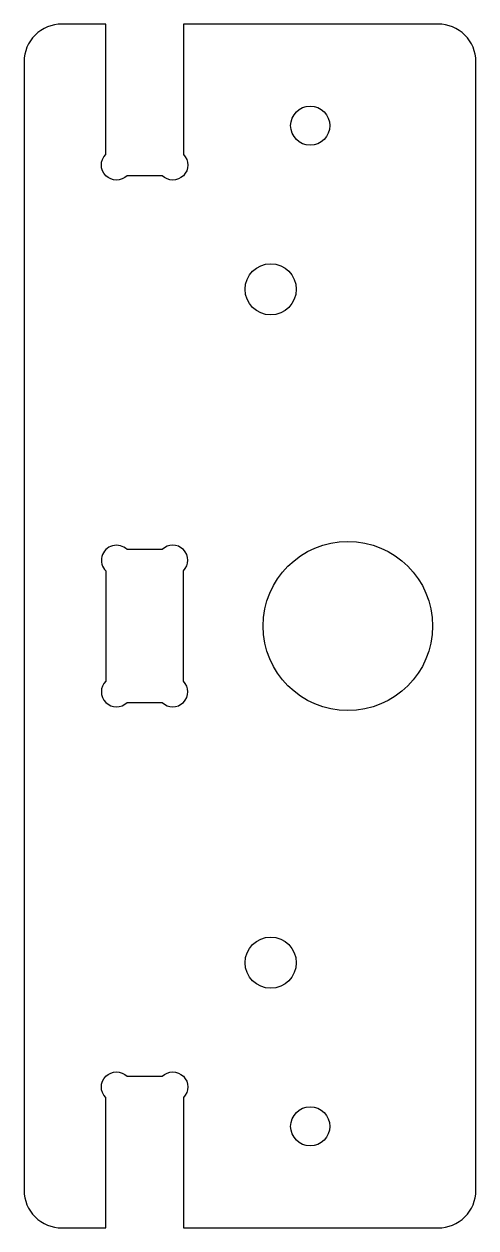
# Model space of a CAD drawing. Header units: millimetres. Extents: x -43 to 17, y -80 to 80.
import ezdxf

# ---------------------------------------------------------------- set-up
doc = ezdxf.new("R2010")
doc.units = ezdxf.units.MM

msp = doc.modelspace()

# ---------------------------------------------------------------- linework, layer by layer
for points in [[(-38, -80), (-32.15, -80), (-32.15, -62.68, -1), (-29.32, -59.85), (-24.68, -59.85, -1), (-21.85, -62.68), (-21.85, -80), (12, -80, 0.414214), (17, -75), (17, 75, 0.414214), (12, 80), (-21.85, 80), (-21.85, 62.68, -1), (-24.68, 59.85), (-29.32, 59.85, -1), (-32.15, 62.68), (-32.15, 80), (-38, 80, 0.414214), (-43, 75), (-43, -75, 0.414214)], [(-29.32, -10.15), (-24.68, -10.15, 1), (-21.85, -7.32), (-21.85, 7.32, 1), (-24.68, 10.15), (-29.32, 10.15, 1), (-32.15, 7.32), (-32.15, -7.32, 1)]]:
    msp.add_lwpolyline(points, format="xyb", close=True)
for centre, radius in [((-5, 66.5), 2.6), ((-10.25, 44.75), 3.4), ((0, 0), 11.25), ((-10.25, -44.75), 3.4), ((-5, -66.5), 2.6)]:
    msp.add_circle(centre, radius)

doc.saveas('drawing.dxf')
